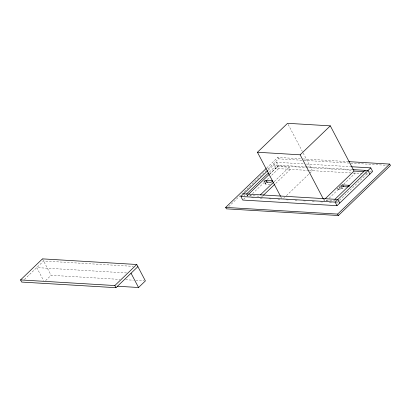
<?xml version="1.0" encoding="UTF-8"?>
<svg xmlns="http://www.w3.org/2000/svg" width="411" height="411" viewBox="0 0 411 411"><rect width="100%" height="100%" fill="white"/><g stroke="black" fill="none" stroke-linecap="round" stroke-linejoin="round"><path stroke-width="0.31" stroke-dasharray="2.06 1.54" d="M24.413 279.439L43.602 261.016L133.431 266.369M45.616 280.564L51.098 275.298L119.904 279.398M266.672 168.037L277.728 157.418L300.765 158.79M228.711 206.635L266.035 170.791M267.88 169.024L278.478 158.846L303.431 160.331M268.249 170.164L276.475 162.268L303.868 163.902M269.369 172.091L276.68 165.073L278.555 168.644L270.787 176.103M248.193 194.573L247.283 195.451L259.069 196.155L259.911 197.758M269.662 173.961L277.43 166.501L289.216 167.205L290.341 169.347L275.267 183.82M243.631 199.171L245.459 197.419M246.831 196.104L248.198 194.788M269.667 174.172L278.35 165.839L352.253 170.241M249.775 196.278L250.689 195.4M252.518 193.648L263.934 182.679M267.135 179.612L270.33 176.54M274.142 181.677L289.216 167.205M261.56 196.982L262.932 195.662M283.662 198.297L284.576 197.419M286.405 195.667L312.437 170.663L302.671 152.06M324.808 199.14L323.894 200.013L335.679 200.717M326.385 200.84L327.3 199.967M329.129 198.21L340.092 187.683M343.745 184.174L355.166 173.211L354.575 172.081M339.085 200.666L336.804 202.859L335.962 201.251M339.543 200.229L366.951 173.915L365.877 171.87M303.323 158.944L348.112 161.61M304.073 160.372L350.141 163.116M350.778 163.152L387.249 165.325M306.416 164.051L351.015 166.707M306.863 166.871L273.731 164.898L275.606 168.469L308.738 170.442M307.5 166.912L352.73 169.604M369.453 171.269L372.638 171.459M309.375 170.483L350.783 172.949M353.249 173.098L361.988 173.617M365.713 173.838L369.9 174.089M265.044 183.013L265.604 184.087L271.496 184.436M341.654 187.58L342.219 188.649L343.986 188.757M251.506 197.778L253.988 197.927M260.112 198.292L262.66 198.441M269.03 198.821L270.941 198.934M277.954 199.356L279.865 199.469M286.118 199.838L288.147 199.962M295.047 200.373L297.066 200.491M303.333 200.866L305.347 200.984M312.262 201.4L314.266 201.518M320.554 201.893L322.548 202.012M329.36 202.418L331.466 202.541M336.563 202.844L337.981 202.931M126.578 272.945L36.749 267.597L43.669 280.78M125.643 279.742L133.287 280.199M135.835 280.348L144.117 280.841M365.076 170.344L365.61 171.361M341.32 187.447L341.885 188.521M339.784 186.959L340.534 188.387M337.452 188.233L338.202 189.661M288.173 124.441L302.378 151.5M323.539 199.34L324.454 201.087M277.728 157.418L278.478 158.846M276.475 162.268L278.35 165.839M280.811 196.792L281.699 198.487M264.71 182.88L265.275 183.953M246.8 194.531L248.126 197.059M244.119 194.865L244.658 195.888M42.477 258.873L51.098 275.298M265.604 184.087A1.331 0.555 -27.7 0 1 266.071 182.854M272.961 183.902A1.331 0.555 -27.7 0 1 272.673 184.087M338.936 186.871A1.331 0.555 -27.7 0 1 339.805 187.216A1.331 0.555 -27.7 0 1 338.505 188.253A1.331 0.555 -27.7 0 1 337.41 188.094M342.219 188.649A1.331 0.555 -27.7 0 1 342.394 187.606M338.756 189.805A1.331 0.555 -27.7 0 0 340.575 188.531A1.331 0.555 -27.7 0 0 338.772 188.736A1.331 0.555 -27.7 0 0 338.756 189.805"/><path stroke-width="0.62" d="M137.891 266.636L115.964 287.69L21.675 282.069L20.55 279.927L42.477 258.873L136.765 264.494L145.391 280.918L138.538 287.5L117.515 286.246M20.55 279.927L114.839 285.542L136.765 264.494M280.518 196.232L257.43 152.26L287.577 123.31L330.305 125.858L353.979 170.955M348.749 161.646L389.7 164.087L390.45 165.515L338.376 215.518L226.404 208.845L225.66 207.416L266.21 168.479M351.652 166.748L370.763 167.883L372.638 171.459L337.01 205.67L242.721 200.049L240.846 196.479L267.792 170.601M246.533 194.023L268.455 172.969M248.65 194.136L269.205 174.398M257.43 152.26L300.158 154.808L330.305 125.858M260.44 194.84L273.685 182.119M263.389 195.225L274.81 184.262M325.265 198.698L354.041 171.068L363.966 171.659M334.929 199.289L365.076 170.344M240.846 196.479L335.135 202.099L370.763 167.883M225.66 207.416L337.626 214.09L389.7 164.087M352.73 169.604L368.025 170.519L369.9 174.089M266.123 180.362L272.015 180.712A1.331 0.555 -27.7 0 1 272.077 181.554A1.331 0.555 -27.7 0 1 270.371 182.294L264.484 181.939A1.331 0.555 -27.7 0 1 264.417 181.102A1.331 0.555 -27.7 0 1 266.123 180.362L267.248 182.505M348.631 185.279A1.331 0.555 -27.7 0 1 348.692 186.121A1.331 0.555 -27.7 0 1 346.982 186.856L341.094 186.507A1.331 0.555 -27.7 0 1 341.027 185.664A1.331 0.555 -27.7 0 1 342.733 184.929L348.631 185.279L349.191 186.353M243.584 193.848L337.878 199.463L339.748 203.034M342.733 184.929L343.575 186.532M335.135 202.099L337.01 205.67M337.626 214.09L338.376 215.518M300.158 154.808L323.241 198.775M131.037 273.212L138.538 287.5M114.839 285.542L115.964 287.69"/></g></svg>
